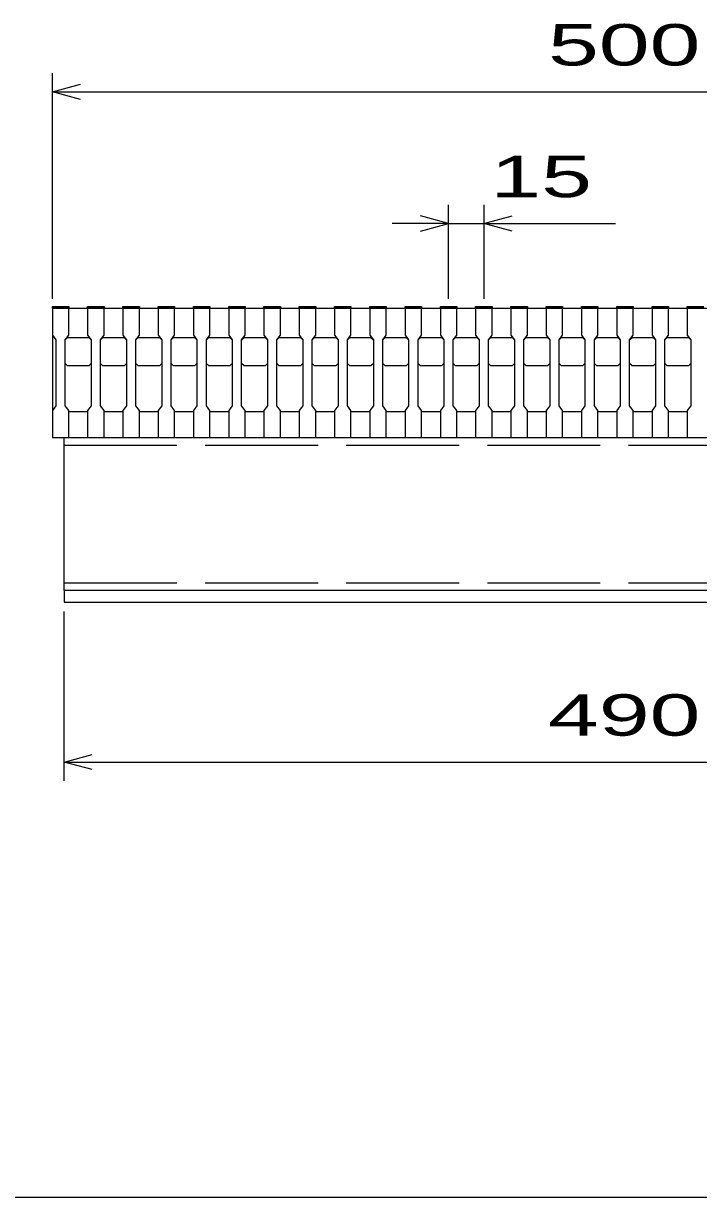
# Model space of a CAD drawing. Units: millimetres, scale not verified. Extents: x -1456 to 1385, y -1026 to 843.
# Drawn here: x -999.3 to -712.2, y -917.2 to -417.9 of the extents above; entities that cross this region are included whole.
import ezdxf
from ezdxf.enums import TextEntityAlignment as Align

# ---------------------------------------------------------------- set-up
doc = ezdxf.new("R2010")
doc.units = ezdxf.units.MM
doc.header["$LTSCALE"] = 8
doc.linetypes.add('DASHED', pattern=[7.5, 6, -1.5])
for name, color, linetype, lineweight in [('0_2', 150, 'Continuous', 25), ('16', 3, 'Continuous', 25), ('22', 4, 'Continuous', 25)]:
    doc.layers.add(name, color=color, linetype=linetype, lineweight=lineweight)
doc.styles.add('ベクトル', font='')
doc.styles.get('ベクトル').set_extended_font_data('ベクトル')

msp = doc.modelspace()

# ---------------------------------------------------------------- linework, layer by layer
at = {"layer": '0_2'}
msp.add_line((1384.8, -917.2), (-1383.2, -917.2), dxfattribs=at)
at = {"layer": '16'}
for p, q in [((-987, -539), (-987, -538.3)), ((-987, -538.3), (-980, -538.3)), ((-987, -539), (-987, -550.5)), ((-980, -539), (-987, -539)), ((-987, -539), (-987, -583)), ((-987, -539), (-487, -539)), ((-980, -538.3), (-980, -539)), ((-980, -550.5), (-980, -539)), ((-972, -539), (-972, -538.3)), ((-972, -538.3), (-965, -538.3)), ((-972, -539), (-972, -550.5)), ((-965, -539), (-972, -539)), ((-965, -538.3), (-965, -539)), ((-965, -550.5), (-965, -539)), ((-957, -539), (-957, -538.3)), ((-957, -538.3), (-950, -538.3)), ((-957, -539), (-957, -550.5)), ((-950, -539), (-957, -539)), ((-950, -538.3), (-950, -539)), ((-950, -550.5), (-950, -539)), ((-942, -539), (-942, -538.3)), ((-942, -538.3), (-935, -538.3)), ((-942, -539), (-942, -550.5)), ((-935, -539), (-942, -539)), ((-935, -538.3), (-935, -539)), ((-935, -550.5), (-935, -539)), ((-927, -539), (-927, -538.3)), ((-927, -538.3), (-920, -538.3)), ((-927, -539), (-927, -550.5)), ((-920, -539), (-927, -539)), ((-920, -538.3), (-920, -539)), ((-920, -550.5), (-920, -539)), ((-912, -539), (-912, -538.3)), ((-912, -538.3), (-905, -538.3)), ((-912, -539), (-912, -550.5)), ((-905, -539), (-912, -539)), ((-905, -538.3), (-905, -539)), ((-905, -550.5), (-905, -539)), ((-897, -539), (-897, -538.3)), ((-897, -538.3), (-890, -538.3)), ((-897, -539), (-897, -550.5)), ((-890, -539), (-897, -539)), ((-890, -538.3), (-890, -539)), ((-890, -550.5), (-890, -539)), ((-882, -539), (-882, -538.3)), ((-882, -538.3), (-875, -538.3)), ((-882, -539), (-882, -550.5)), ((-875, -539), (-882, -539)), ((-875, -538.3), (-875, -539)), ((-875, -550.5), (-875, -539)), ((-867, -539), (-867, -538.3)), ((-867, -538.3), (-860, -538.3)), ((-867, -539), (-867, -550.5)), ((-860, -539), (-867, -539)), ((-860, -538.3), (-860, -539)), ((-860, -550.5), (-860, -539)), ((-852, -539), (-852, -538.3)), ((-852, -538.3), (-845, -538.3)), ((-852, -539), (-852, -550.5)), ((-845, -539), (-852, -539)), ((-845, -538.3), (-845, -539)), ((-845, -550.5), (-845, -539)), ((-837, -539), (-837, -538.3)), ((-837, -538.3), (-830, -538.3)), ((-837, -539), (-837, -550.5)), ((-830, -539), (-837, -539)), ((-830, -538.3), (-830, -539)), ((-830, -550.5), (-830, -539)), ((-822, -539), (-822, -538.3)), ((-822, -538.3), (-815, -538.3)), ((-822, -539), (-822, -550.5)), ((-815, -539), (-822, -539)), ((-815, -538.3), (-815, -539)), ((-815, -550.5), (-815, -539)), ((-807, -539), (-807, -538.3)), ((-807, -538.3), (-800, -538.3)), ((-807, -539), (-807, -550.5)), ((-800, -539), (-807, -539)), ((-800, -538.3), (-800, -539)), ((-800, -550.5), (-800, -539)), ((-792, -539), (-792, -538.3)), ((-792, -538.3), (-785, -538.3)), ((-792, -539), (-792, -550.5)), ((-785, -539), (-792, -539)), ((-785, -538.3), (-785, -539)), ((-785, -550.5), (-785, -539)), ((-777, -539), (-777, -538.3)), ((-777, -538.3), (-770, -538.3)), ((-777, -539), (-777, -550.5)), ((-770, -539), (-777, -539)), ((-770, -538.3), (-770, -539)), ((-770, -550.5), (-770, -539)), ((-762, -539), (-762, -538.3)), ((-762, -538.3), (-755, -538.3)), ((-762, -539), (-762, -550.5)), ((-755, -539), (-762, -539)), ((-755, -538.3), (-755, -539)), ((-755, -550.5), (-755, -539)), ((-747, -539), (-747, -538.3)), ((-747, -538.3), (-740, -538.3)), ((-747, -539), (-747, -550.5)), ((-740, -539), (-747, -539)), ((-740, -538.3), (-740, -539)), ((-740, -550.5), (-740, -539)), ((-732, -539), (-732, -538.3)), ((-732, -538.3), (-725, -538.3)), ((-732, -539), (-732, -550.5)), ((-725, -539), (-732, -539)), ((-725, -538.3), (-725, -539)), ((-725, -550.5), (-725, -539)), ((-717, -539), (-717, -538.3)), ((-717, -538.3), (-710, -538.3)), ((-717, -539), (-717, -550.5)), ((-710, -539), (-717, -539)), ((-987, -550.5), (-985.5, -552.5)), ((-985.5, -552.5), (-985.5, -580.5)), ((-981.5, -552.5), (-980, -550.5)), ((-981.5, -552.5), (-980.5, -551.5)), ((-981.5, -580.5), (-981.5, -552.5)), ((-980.5, -551.5), (-971.5, -551.5)), ((-972, -550.5), (-970.5, -552.5)), ((-971.5, -551.5), (-970.5, -552.5)), ((-970.5, -552.5), (-970.5, -580.5)), ((-966.5, -552.5), (-965, -550.5)), ((-966.5, -552.5), (-965.5, -551.5)), ((-966.5, -580.5), (-966.5, -552.5)), ((-965.5, -551.5), (-956.5, -551.5)), ((-957, -550.5), (-955.5, -552.5)), ((-956.5, -551.5), (-955.5, -552.5)), ((-955.5, -552.5), (-955.5, -580.5)), ((-951.5, -552.5), (-950, -550.5)), ((-951.5, -552.5), (-950.5, -551.5)), ((-951.5, -580.5), (-951.5, -552.5)), ((-950.5, -551.5), (-941.5, -551.5)), ((-942, -550.5), (-940.5, -552.5)), ((-941.5, -551.5), (-940.5, -552.5)), ((-940.5, -552.5), (-940.5, -580.5)), ((-936.5, -552.5), (-935, -550.5)), ((-936.5, -552.5), (-935.5, -551.5)), ((-936.5, -580.5), (-936.5, -552.5)), ((-935.5, -551.5), (-926.5, -551.5)), ((-927, -550.5), (-925.5, -552.5)), ((-926.5, -551.5), (-925.5, -552.5)), ((-925.5, -552.5), (-925.5, -580.5)), ((-921.5, -552.5), (-920, -550.5)), ((-921.5, -552.5), (-920.5, -551.5)), ((-921.5, -580.5), (-921.5, -552.5)), ((-920.5, -551.5), (-911.5, -551.5)), ((-912, -550.5), (-910.5, -552.5)), ((-911.5, -551.5), (-910.5, -552.5)), ((-910.5, -552.5), (-910.5, -580.5)), ((-906.5, -552.5), (-905, -550.5)), ((-906.5, -552.5), (-905.5, -551.5)), ((-906.5, -580.5), (-906.5, -552.5)), ((-905.5, -551.5), (-896.5, -551.5)), ((-897, -550.5), (-895.5, -552.5)), ((-896.5, -551.5), (-895.5, -552.5)), ((-895.5, -552.5), (-895.5, -580.5)), ((-891.5, -552.5), (-890, -550.5)), ((-891.5, -552.5), (-890.5, -551.5)), ((-891.5, -580.5), (-891.5, -552.5)), ((-890.5, -551.5), (-881.5, -551.5)), ((-882, -550.5), (-880.5, -552.5)), ((-881.5, -551.5), (-880.5, -552.5)), ((-880.5, -552.5), (-880.5, -580.5)), ((-876.5, -552.5), (-875, -550.5)), ((-876.5, -552.5), (-875.5, -551.5)), ((-876.5, -580.5), (-876.5, -552.5)), ((-875.5, -551.5), (-866.5, -551.5)), ((-867, -550.5), (-865.5, -552.5)), ((-866.5, -551.5), (-865.5, -552.5)), ((-865.5, -552.5), (-865.5, -580.5)), ((-861.5, -552.5), (-860, -550.5)), ((-861.5, -552.5), (-860.5, -551.5)), ((-861.5, -580.5), (-861.5, -552.5)), ((-860.5, -551.5), (-851.5, -551.5)), ((-852, -550.5), (-850.5, -552.5)), ((-851.5, -551.5), (-850.5, -552.5)), ((-850.5, -552.5), (-850.5, -580.5)), ((-846.5, -552.5), (-845, -550.5)), ((-846.5, -552.5), (-845.5, -551.5)), ((-846.5, -580.5), (-846.5, -552.5)), ((-845.5, -551.5), (-836.5, -551.5)), ((-837, -550.5), (-835.5, -552.5)), ((-836.5, -551.5), (-835.5, -552.5)), ((-835.5, -552.5), (-835.5, -580.5)), ((-831.5, -552.5), (-830, -550.5)), ((-831.5, -552.5), (-830.5, -551.5)), ((-831.5, -580.5), (-831.5, -552.5)), ((-830.5, -551.5), (-821.5, -551.5)), ((-822, -550.5), (-820.5, -552.5)), ((-821.5, -551.5), (-820.5, -552.5)), ((-820.5, -552.5), (-820.5, -580.5)), ((-816.5, -552.5), (-815, -550.5)), ((-816.5, -552.5), (-815.5, -551.5)), ((-816.5, -580.5), (-816.5, -552.5)), ((-815.5, -551.5), (-806.5, -551.5)), ((-807, -550.5), (-805.5, -552.5)), ((-806.5, -551.5), (-805.5, -552.5)), ((-805.5, -552.5), (-805.5, -580.5)), ((-801.5, -552.5), (-800, -550.5)), ((-801.5, -552.5), (-800.5, -551.5)), ((-801.5, -580.5), (-801.5, -552.5)), ((-800.5, -551.5), (-791.5, -551.5)), ((-792, -550.5), (-790.5, -552.5)), ((-791.5, -551.5), (-790.5, -552.5)), ((-790.5, -552.5), (-790.5, -580.5)), ((-786.5, -552.5), (-785, -550.5)), ((-786.5, -552.5), (-785.5, -551.5)), ((-786.5, -580.5), (-786.5, -552.5)), ((-785.5, -551.5), (-776.5, -551.5)), ((-777, -550.5), (-775.5, -552.5)), ((-776.5, -551.5), (-775.5, -552.5)), ((-775.5, -552.5), (-775.5, -580.5)), ((-771.5, -552.5), (-770, -550.5)), ((-771.5, -552.5), (-770.5, -551.5)), ((-771.5, -580.5), (-771.5, -552.5)), ((-770.5, -551.5), (-761.5, -551.5)), ((-762, -550.5), (-760.5, -552.5)), ((-761.5, -551.5), (-760.5, -552.5)), ((-760.5, -552.5), (-760.5, -580.5)), ((-756.5, -552.5), (-755, -550.5)), ((-756.5, -552.5), (-755.5, -551.5)), ((-756.5, -580.5), (-756.5, -552.5)), ((-755.5, -551.5), (-746.5, -551.5)), ((-747, -550.5), (-745.5, -552.5)), ((-746.5, -551.5), (-745.5, -552.5)), ((-745.5, -552.5), (-745.5, -580.5)), ((-741.5, -552.5), (-740, -550.5)), ((-741.5, -552.5), (-740.5, -551.5)), ((-741.5, -580.5), (-741.5, -552.5)), ((-740.5, -551.5), (-731.5, -551.5)), ((-732, -550.5), (-730.5, -552.5)), ((-731.5, -551.5), (-730.5, -552.5)), ((-730.5, -552.5), (-730.5, -580.5)), ((-726.5, -552.5), (-725, -550.5)), ((-726.5, -552.5), (-725.5, -551.5)), ((-726.5, -580.5), (-726.5, -552.5)), ((-725.5, -551.5), (-716.5, -551.5)), ((-717, -550.5), (-715.5, -552.5)), ((-716.5, -551.5), (-715.5, -552.5)), ((-715.5, -552.5), (-715.5, -580.5)), ((-980.5, -563.5), (-981.5, -562.5)), ((-971.5, -563.5), (-980.5, -563.5)), ((-970.5, -562.5), (-971.5, -563.5)), ((-965.5, -563.5), (-966.5, -562.5)), ((-956.5, -563.5), (-965.5, -563.5)), ((-955.5, -562.5), (-956.5, -563.5)), ((-950.5, -563.5), (-951.5, -562.5)), ((-941.5, -563.5), (-950.5, -563.5)), ((-940.5, -562.5), (-941.5, -563.5)), ((-935.5, -563.5), (-936.5, -562.5)), ((-926.5, -563.5), (-935.5, -563.5)), ((-925.5, -562.5), (-926.5, -563.5)), ((-920.5, -563.5), (-921.5, -562.5)), ((-911.5, -563.5), (-920.5, -563.5)), ((-910.5, -562.5), (-911.5, -563.5)), ((-905.5, -563.5), (-906.5, -562.5)), ((-896.5, -563.5), (-905.5, -563.5)), ((-895.5, -562.5), (-896.5, -563.5)), ((-890.5, -563.5), (-891.5, -562.5)), ((-881.5, -563.5), (-890.5, -563.5)), ((-880.5, -562.5), (-881.5, -563.5)), ((-875.5, -563.5), (-876.5, -562.5)), ((-866.5, -563.5), (-875.5, -563.5)), ((-865.5, -562.5), (-866.5, -563.5)), ((-860.5, -563.5), (-861.5, -562.5)), ((-851.5, -563.5), (-860.5, -563.5)), ((-850.5, -562.5), (-851.5, -563.5)), ((-845.5, -563.5), (-846.5, -562.5)), ((-836.5, -563.5), (-845.5, -563.5)), ((-835.5, -562.5), (-836.5, -563.5)), ((-830.5, -563.5), (-831.5, -562.5)), ((-821.5, -563.5), (-830.5, -563.5)), ((-820.5, -562.5), (-821.5, -563.5)), ((-815.5, -563.5), (-816.5, -562.5)), ((-806.5, -563.5), (-815.5, -563.5)), ((-805.5, -562.5), (-806.5, -563.5)), ((-800.5, -563.5), (-801.5, -562.5)), ((-791.5, -563.5), (-800.5, -563.5)), ((-790.5, -562.5), (-791.5, -563.5)), ((-785.5, -563.5), (-786.5, -562.5)), ((-776.5, -563.5), (-785.5, -563.5)), ((-775.5, -562.5), (-776.5, -563.5)), ((-770.5, -563.5), (-771.5, -562.5)), ((-761.5, -563.5), (-770.5, -563.5)), ((-760.5, -562.5), (-761.5, -563.5)), ((-755.5, -563.5), (-756.5, -562.5)), ((-746.5, -563.5), (-755.5, -563.5)), ((-745.5, -562.5), (-746.5, -563.5)), ((-740.5, -563.5), (-741.5, -562.5)), ((-731.5, -563.5), (-740.5, -563.5)), ((-730.5, -562.5), (-731.5, -563.5)), ((-725.5, -563.5), (-726.5, -562.5)), ((-716.5, -563.5), (-725.5, -563.5)), ((-715.5, -562.5), (-716.5, -563.5)), ((-985.5, -580.5), (-987, -582.5)), ((-987, -582.5), (-987, -594)), ((-980, -582.5), (-981.5, -580.5)), ((-980, -594), (-980, -582.5)), ((-980, -583), (-972, -583)), ((-970.5, -580.5), (-972, -582.5)), ((-972, -582.5), (-972, -594)), ((-965, -582.5), (-966.5, -580.5)), ((-965, -594), (-965, -582.5)), ((-965, -583), (-957, -583)), ((-955.5, -580.5), (-957, -582.5)), ((-957, -582.5), (-957, -594)), ((-950, -582.5), (-951.5, -580.5)), ((-950, -594), (-950, -582.5)), ((-950, -583), (-942, -583)), ((-940.5, -580.5), (-942, -582.5)), ((-942, -582.5), (-942, -594)), ((-935, -582.5), (-936.5, -580.5)), ((-935, -594), (-935, -582.5)), ((-935, -583), (-927, -583)), ((-925.5, -580.5), (-927, -582.5)), ((-927, -582.5), (-927, -594)), ((-920, -582.5), (-921.5, -580.5)), ((-920, -594), (-920, -582.5)), ((-920, -583), (-912, -583)), ((-910.5, -580.5), (-912, -582.5)), ((-912, -582.5), (-912, -594)), ((-905, -582.5), (-906.5, -580.5)), ((-905, -594), (-905, -582.5)), ((-905, -583), (-897, -583)), ((-895.5, -580.5), (-897, -582.5)), ((-897, -582.5), (-897, -594)), ((-890, -582.5), (-891.5, -580.5)), ((-890, -594), (-890, -582.5)), ((-890, -583), (-882, -583)), ((-880.5, -580.5), (-882, -582.5)), ((-882, -582.5), (-882, -594)), ((-875, -582.5), (-876.5, -580.5)), ((-875, -594), (-875, -582.5)), ((-875, -583), (-867, -583)), ((-865.5, -580.5), (-867, -582.5)), ((-867, -582.5), (-867, -594)), ((-860, -582.5), (-861.5, -580.5)), ((-860, -594), (-860, -582.5)), ((-860, -583), (-852, -583)), ((-850.5, -580.5), (-852, -582.5)), ((-852, -582.5), (-852, -594)), ((-845, -582.5), (-846.5, -580.5)), ((-845, -594), (-845, -582.5)), ((-845, -583), (-837, -583)), ((-835.5, -580.5), (-837, -582.5)), ((-837, -582.5), (-837, -594)), ((-830, -582.5), (-831.5, -580.5)), ((-830, -594), (-830, -582.5)), ((-830, -583), (-822, -583)), ((-820.5, -580.5), (-822, -582.5)), ((-822, -582.5), (-822, -594)), ((-815, -582.5), (-816.5, -580.5)), ((-815, -594), (-815, -582.5)), ((-815, -583), (-807, -583)), ((-805.5, -580.5), (-807, -582.5)), ((-807, -582.5), (-807, -594)), ((-800, -582.5), (-801.5, -580.5)), ((-800, -594), (-800, -582.5)), ((-800, -583), (-792, -583)), ((-790.5, -580.5), (-792, -582.5)), ((-792, -582.5), (-792, -594)), ((-785, -582.5), (-786.5, -580.5)), ((-785, -594), (-785, -582.5)), ((-785, -583), (-777, -583)), ((-775.5, -580.5), (-777, -582.5)), ((-777, -582.5), (-777, -594)), ((-770, -582.5), (-771.5, -580.5)), ((-770, -594), (-770, -582.5)), ((-770, -583), (-762, -583)), ((-760.5, -580.5), (-762, -582.5)), ((-762, -582.5), (-762, -594)), ((-755, -582.5), (-756.5, -580.5)), ((-755, -594), (-755, -582.5)), ((-755, -583), (-747, -583)), ((-745.5, -580.5), (-747, -582.5)), ((-747, -582.5), (-747, -594)), ((-740, -582.5), (-741.5, -580.5)), ((-740, -594), (-740, -582.5)), ((-740, -583), (-732, -583)), ((-730.5, -580.5), (-732, -582.5)), ((-732, -582.5), (-732, -594)), ((-725, -582.5), (-726.5, -580.5)), ((-725, -594), (-725, -582.5)), ((-725, -583), (-717, -583)), ((-715.5, -580.5), (-717, -582.5)), ((-717, -582.5), (-717, -594)), ((-987, -594), (-980, -594)), ((-982, -594), (-492, -594)), ((-982, -659), (-982, -594)), ((-972, -594), (-965, -594)), ((-957, -594), (-950, -594)), ((-942, -594), (-935, -594)), ((-927, -594), (-920, -594)), ((-912, -594), (-905, -594)), ((-897, -594), (-890, -594)), ((-882, -594), (-875, -594)), ((-867, -594), (-860, -594)), ((-852, -594), (-845, -594)), ((-837, -594), (-830, -594)), ((-822, -594), (-815, -594)), ((-807, -594), (-800, -594)), ((-792, -594), (-785, -594)), ((-777, -594), (-770, -594)), ((-762, -594), (-755, -594)), ((-747, -594), (-740, -594)), ((-732, -594), (-725, -594)), ((-717, -594), (-710, -594)), ((-492, -659), (-982, -659)), ((-982, -659), (-982, -664)), ((-492, -659), (-982, -659)), ((-982, -664), (-492, -664))]:
    msp.add_line(p, q, dxfattribs=at)
at = {"layer": '16', "linetype": 'DASHED'}
for p, q in [((-982, -597.2), (-492, -597.2)), ((-982, -655.8), (-492, -655.8))]:
    msp.add_line(p, q, dxfattribs=at)
at = {"layer": '22'}
for p, q in [((-987, -535), (-987, -439)), ((-987, -447), (-975, -443.8)), ((-975, -450.2), (-987, -447)), ((-987, -447), (-487, -447)), ((-818.5, -535), (-818.5, -495)), ((-803.5, -495), (-803.5, -535)), ((-818.5, -503), (-842.5, -503)), ((-818.5, -503), (-830.5, -499.8)), ((-830.5, -506.2), (-818.5, -503)), ((-818.5, -503), (-803.5, -503)), ((-803.5, -503), (-791.5, -499.8)), ((-791.5, -506.2), (-803.5, -503)), ((-803.5, -503), (-747.5, -503)), ((-982, -740), (-982, -668)), ((-982, -732), (-970, -728.8)), ((-970, -735.2), (-982, -732)), ((-982, -732), (-492, -732))]:
    msp.add_line(p, q, dxfattribs=at)

# ---------------------------------------------------------------- texts
at = {"layer": '22', "color": 2, "style": 'ベクトル', "width": 1.65}
for s, p in [(' 500 ', (-787, -427)), (' 15 ', (-811.5, -483)), (' 490 ', (-787, -712))]:
    msp.add_text(s, height=17.6, dxfattribs=at).set_placement(p, align=Align.MIDDLE_LEFT)

doc.saveas('drawing.dxf')
